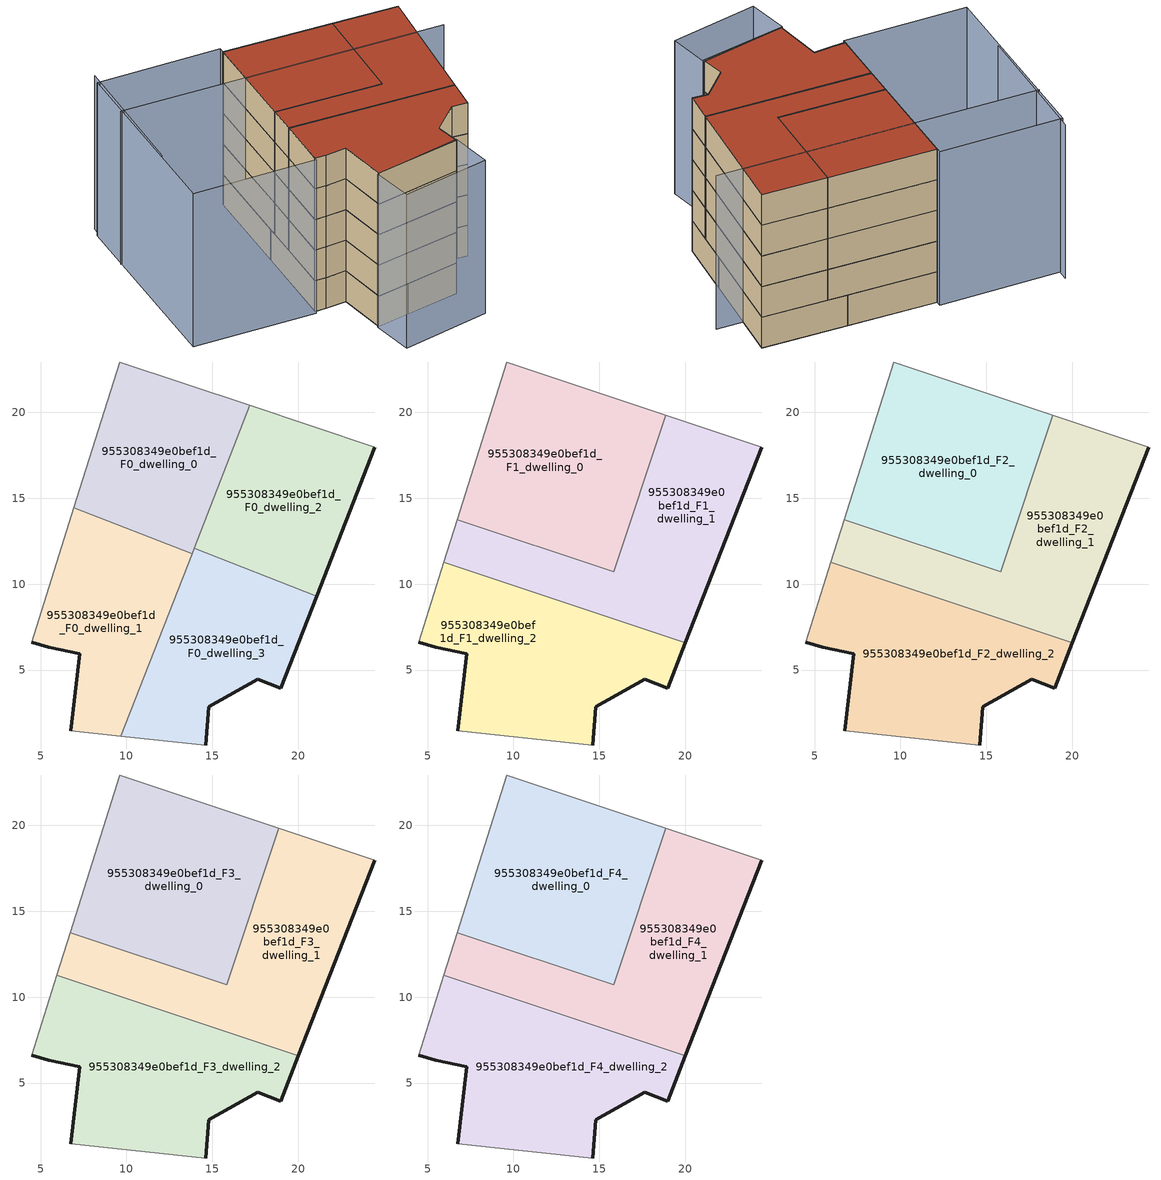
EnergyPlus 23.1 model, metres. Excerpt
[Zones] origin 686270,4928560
955308349e0bef1d_F0_dwelling_0
 floor ground (EU_floor_Construction): 13.82,11.76 17.2,20.41 9.61,22.93 6.94,14.44 z0
 wall adiabatic (EU_wall_Construction): 6.94,14.44 9.61,22.93 17.2,20.41 z0:3
 wall to 955308349e0bef1d_F0_dwelling_1 (EU_wall_Construction): 13.82,11.76 6.94,14.44 z0:3
 wall to 955308349e0bef1d_F0_dwelling_2 (EU_wall_Construction): 17.2,20.41 13.95,12.08 z0:3
 wall to 955308349e0bef1d_F0_dwelling_3 (EU_wall_Construction): 13.95,12.08 13.82,11.76 z0:3
 ceiling adiabatic (EU_roof_Construction): 17.2,20.41 13.82,11.76 6.94,14.44 9.61,22.93 z3
955308349e0bef1d_F0_dwelling_1
 floor ground (EU_floor_Construction): 9.68,1.16 13.82,11.76 6.94,14.44 4.49,6.6 5.49,6.31 7.3,5.93 6.76,1.46 z0
 wall outside (EU_wall_Construction): 6.76,1.46 7.3,5.93 5.49,6.31 4.49,6.6 z0:3
 wall adiabatic (EU_wall_Construction): 4.49,6.6 6.94,14.44 / 9.68,1.16 6.76,1.46 z0:3
 wall to 955308349e0bef1d_F0_dwelling_3 (EU_wall_Construction): 13.82,11.76 9.68,1.16 z0:3
 ceiling adiabatic (EU_roof_Construction): 13.82,11.76 13.7,11.44 6.73,13.76 6.94,14.44 z3
955308349e0bef1d_F0_dwelling_2
 floor ground (EU_floor_Construction): 21.08,9.3 24.47,17.98 17.2,20.41 13.95,12.08 z0
 wall outside (EU_wall_Construction): 24.47,17.98 21.08,9.3 z0:3
 wall adiabatic (EU_wall_Construction): 17.2,20.41 24.47,17.98 z0:3
 wall to 955308349e0bef1d_F0_dwelling_3 (EU_wall_Construction): 21.08,9.3 13.95,12.08 z0:3
955308349e0bef1d_F0_dwelling_3
 floor ground (EU_floor_Construction): 18.99,3.94 21.08,9.3 13.95,12.08 9.68,1.16 14.63,0.63 14.79,2.85 17.66,4.45 z0
 wall outside (EU_wall_Construction): 21.08,9.3 18.99,3.94 17.66,4.45 14.79,2.85 14.63,0.63 z0:3
 wall adiabatic (EU_wall_Construction): 14.63,0.63 9.68,1.16 z0:3
955308349e0bef1d_F1_dwelling_0
 floor to 955308349e0bef1d_F0_dwelling_2 (EU_floor_Construction): 16.03,11.27 18.88,19.84 17.2,20.41 13.95,12.08 z3
 floor to 955308349e0bef1d_F0_dwelling_3 (EU_floor_Construction): 15.84,10.73 16.03,11.27 13.95,12.08 13.7,11.44 z3
 floor adiabatic (EU_floor_Construction): 13.7,11.44 17.2,20.41 18.88,19.84 9.61,22.93 6.73,13.76 z3
 wall to 955308349e0bef1d_F1_dwelling_1 (EU_wall_Construction): 18.88,19.84 15.84,10.73 6.73,13.76 z3:6
 wall adiabatic (EU_wall_Construction): 6.73,13.76 9.61,22.93 18.88,19.84 z3:6
955308349e0bef1d_F1_dwelling_1
 floor to 955308349e0bef1d_F0_dwelling_2 (EU_floor_Construction): 21.08,9.3 24.47,17.98 18.88,19.84 16.03,11.27 z3
 floor to 955308349e0bef1d_F0_dwelling_3 (EU_floor_Construction): 20.02,6.59 21.08,9.3 16.03,11.27 15.84,10.73 13.7,11.44 12.75,9.01 z3
 floor to 955308349e0bef1d_F0_dwelling_1 (EU_floor_Construction): 12.75,9.01 13.7,11.44 6.73,13.76 5.95,11.27 z3
 wall outside (EU_wall_Construction): 24.47,17.98 20.02,6.59 z3:6
 wall adiabatic (EU_wall_Construction): 18.88,19.84 24.47,17.98 / 5.95,11.27 6.73,13.76 z3:6
 wall to 955308349e0bef1d_F1_dwelling_2 (EU_wall_Construction): 20.02,6.59 5.95,11.27 z3:6
955308349e0bef1d_F1_dwelling_2
 floor to 955308349e0bef1d_F0_dwelling_1 (EU_floor_Construction): 9.68,1.16 12.75,9.01 5.95,11.27 4.49,6.6 5.49,6.31 7.3,5.93 6.76,1.46 z3
 floor to 955308349e0bef1d_F0_dwelling_3 (EU_floor_Construction): 18.99,3.94 20.02,6.59 12.75,9.01 9.68,1.16 14.63,0.63 14.79,2.85 17.66,4.45 z3
 wall outside (EU_wall_Construction): 20.02,6.59 18.99,3.94 17.66,4.45 14.79,2.85 14.63,0.63 / 6.76,1.46 7.3,5.93 5.49,6.31 4.49,6.6 z3:6
 wall adiabatic (EU_wall_Construction): 14.63,0.63 6.76,1.46 / 4.49,6.6 5.95,11.27 z3:6
955308349e0bef1d_F2_dwelling_0
 floor to 955308349e0bef1d_F1_dwelling_0 (EU_floor_Construction): 15.84,10.73 18.88,19.84 9.61,22.93 6.73,13.76 z6
 wall to 955308349e0bef1d_F2_dwelling_1 (EU_wall_Construction): 18.88,19.84 15.84,10.73 6.73,13.76 z6:9
 wall adiabatic (EU_wall_Construction): 6.73,13.76 9.61,22.93 18.88,19.84 z6:9
955308349e0bef1d_F2_dwelling_1
 floor to 955308349e0bef1d_F1_dwelling_1 (EU_floor_Construction): 20.02,6.59 24.47,17.98 18.88,19.84 15.84,10.73 6.73,13.76 5.95,11.27 z6
 wall outside (EU_wall_Construction): 24.47,17.98 20.02,6.59 z6:9
 wall adiabatic (EU_wall_Construction): 18.88,19.84 24.47,17.98 / 5.95,11.27 6.73,13.76 z6:9
 wall to 955308349e0bef1d_F2_dwelling_2 (EU_wall_Construction): 20.02,6.59 5.95,11.27 z6:9
955308349e0bef1d_F2_dwelling_2
 floor to 955308349e0bef1d_F1_dwelling_2 (EU_floor_Construction): 18.99,3.94 20.02,6.59 5.95,11.27 4.49,6.6 5.49,6.31 7.3,5.93 6.76,1.46 14.63,0.63 14.79,2.85 17.66,4.45 z6
 wall outside (EU_wall_Construction): 20.02,6.59 18.99,3.94 17.66,4.45 14.79,2.85 14.63,0.63 / 6.76,1.46 7.3,5.93 5.49,6.31 4.49,6.6 z6:9
 wall adiabatic (EU_wall_Construction): 14.63,0.63 6.76,1.46 / 4.49,6.6 5.95,11.27 z6:9
955308349e0bef1d_F3_dwelling_0
 floor to 955308349e0bef1d_F2_dwelling_0 (EU_floor_Construction): 15.84,10.73 18.88,19.84 9.61,22.93 6.73,13.76 z9
 wall to 955308349e0bef1d_F3_dwelling_1 (EU_wall_Construction): 18.88,19.84 15.84,10.73 6.73,13.76 z9:12
 wall adiabatic (EU_wall_Construction): 6.73,13.76 9.61,22.93 18.88,19.84 z9:12
955308349e0bef1d_F3_dwelling_1
 floor to 955308349e0bef1d_F2_dwelling_1 (EU_floor_Construction): 20.02,6.59 24.47,17.98 18.88,19.84 15.84,10.73 6.73,13.76 5.95,11.27 z9
 wall outside (EU_wall_Construction): 24.47,17.98 20.02,6.59 z9:12
 wall adiabatic (EU_wall_Construction): 18.88,19.84 24.47,17.98 / 5.95,11.27 6.73,13.76 z9:12
 wall to 955308349e0bef1d_F3_dwelling_2 (EU_wall_Construction): 20.02,6.59 5.95,11.27 z9:12
955308349e0bef1d_F3_dwelling_2
 floor to 955308349e0bef1d_F2_dwelling_2 (EU_floor_Construction): 18.99,3.94 20.02,6.59 5.95,11.27 4.49,6.6 5.49,6.31 7.3,5.93 6.76,1.46 14.63,0.63 14.79,2.85 17.66,4.45 z9
 wall outside (EU_wall_Construction): 20.02,6.59 18.99,3.94 17.66,4.45 14.79,2.85 14.63,0.63 / 6.76,1.46 7.3,5.93 5.49,6.31 4.49,6.6 z9:12
 wall adiabatic (EU_wall_Construction): 14.63,0.63 6.76,1.46 / 4.49,6.6 5.95,11.27 z9:12
955308349e0bef1d_F4_dwelling_0
 floor to 955308349e0bef1d_F3_dwelling_0 (EU_floor_Construction): 15.84,10.73 18.88,19.84 9.61,22.93 6.73,13.76 z12
 wall to 955308349e0bef1d_F4_dwelling_1 (EU_wall_Construction): 18.88,19.84 15.84,10.73 6.73,13.76 z12:15
 wall adiabatic (EU_wall_Construction): 6.73,13.76 9.61,22.93 18.88,19.84 z12:15
 roof outside (EU_roof_Construction): 18.88,19.84 15.84,10.73 6.73,13.76 9.61,22.93 z15
955308349e0bef1d_F4_dwelling_1
 floor to 955308349e0bef1d_F3_dwelling_1 (EU_floor_Construction): 20.02,6.59 24.47,17.98 18.88,19.84 15.84,10.73 6.73,13.76 5.95,11.27 z12
 wall outside (EU_wall_Construction): 24.47,17.98 20.02,6.59 z12:15
 wall adiabatic (EU_wall_Construction): 18.88,19.84 24.47,17.98 / 5.95,11.27 6.73,13.76 z12:15
 wall to 955308349e0bef1d_F4_dwelling_2 (EU_wall_Construction): 20.02,6.59 5.95,11.27 z12:15
 roof outside (EU_roof_Construction): 24.47,17.98 20.02,6.59 5.95,11.27 6.73,13.76 15.84,10.73 18.88,19.84 z15
955308349e0bef1d_F4_dwelling_2
 floor to 955308349e0bef1d_F3_dwelling_2 (EU_floor_Construction): 18.99,3.94 20.02,6.59 5.95,11.27 4.49,6.6 5.49,6.31 7.3,5.93 6.76,1.46 14.63,0.63 14.79,2.85 17.66,4.45 z12
 wall outside (EU_wall_Construction): 20.02,6.59 18.99,3.94 17.66,4.45 14.79,2.85 14.63,0.63 / 6.76,1.46 7.3,5.93 5.49,6.31 4.49,6.6 z12:15
 wall adiabatic (EU_wall_Construction): 14.63,0.63 6.76,1.46 / 4.49,6.6 5.95,11.27 z12:15
 roof outside (EU_roof_Construction): 20.02,6.59 18.99,3.94 17.66,4.45 14.79,2.85 14.63,0.63 6.76,1.46 7.3,5.93 5.49,6.31 4.49,6.6 5.95,11.27 z15
shading: -0.36,27.49 -4.22,15.44 / 25.29,13.45 -2.32,22.35 / 14.37,-3.04 6.3,-2.33 / 6.3,-2.33 6.63,1.48 / 6.63,1.48 14.7,0.77 / 14.7,0.77 14.37,-3.04 / 9.74,23.34 4.41,6.35 / 4.41,6.35 -6.2,9.67 / -6.2,9.67 -0.87,26.67 / -0.87,26.67 9.74,23.34 z0:15
[Building]
EU S2 Campaign: North Axis=0; Terrain=City; Solar Distribution=FullExterior
[Site:Location]
Bologna: Latitude=44.5; Longitude=11.25; Time Zone=1; Elevation=37
[SizingPeriod:WeatherFileDays]
AnnualSizingPeriod: Begin Month=1; Begin Day of Month=1; End Month=12; End Day of Month=31; Day of Week for Start Day=Monday; Use Weather File Daylight Saving Period=No; Use Weather File Rain and Snow Indicators=No
[MATERIAL]
EU_InternalMass_Material: Roughness=MediumRough; Thickness=0.1; Conductivity=1; Density=1800; Specific Heat=900; Thermal Absorptance=0.9; Solar Absorptance=0.7; Visible Absorptance=0.7
[MATERIAL:NOMASS] Roughness=MediumRough; Thermal Absorptance=0.9; Solar Absorptance=0.7; Visible Absorptance=0.7
Name | Thermal Resistance
EU_wall_NoMass | 0.905828
EU_roof_NoMass | 0.37593
EU_floor_NoMass | 0.67114
[CONSTRUCTION]
EU_wall_Construction: EU_wall_NoMass
EU_roof_Construction: EU_roof_NoMass
EU_floor_Construction: EU_floor_NoMass
EU_InternalMass_Construction: EU_InternalMass_Material
[ZONE] Type=1; Multiplier=1; Ceiling Height=autocalculate; Floor Area=autocalculate; Part of Total Floor Area=Yes
Name | Volume
955308349e0bef1d_F0_dwelling_0 | 209.554
955308349e0bef1d_F1_dwelling_0; 955308349e0bef1d_F2_dwelling_0; 955308349e0bef1d_F3_dwelling_0; 955308349e0bef1d_F4_dwelling_0 | 279.408
955308349e0bef1d_F0_dwelling_1 | 209.568
955308349e0bef1d_F1_dwelling_1; 955308349e0bef1d_F2_dwelling_1; 955308349e0bef1d_F3_dwelling_1; 955308349e0bef1d_F4_dwelling_1 | 279.402
955308349e0bef1d_F0_dwelling_2 | 209.536
955308349e0bef1d_F1_dwelling_2; 955308349e0bef1d_F2_dwelling_2; 955308349e0bef1d_F3_dwelling_2; 955308349e0bef1d_F4_dwelling_2 | 279.405
955308349e0bef1d_F0_dwelling_3 | 209.543
[INTERNALMASS] Construction=EU_InternalMass_Construction
Name | Zone or ZoneList | Surface Area
955308349e0bef1d_F0_dwelling_0_EU_InternalMass | 955308349e0bef1d_F0_dwelling_0 | 69.851
955308349e0bef1d_F0_dwelling_1_EU_InternalMass | 955308349e0bef1d_F0_dwelling_1 | 69.8547
955308349e0bef1d_F0_dwelling_2_EU_InternalMass | 955308349e0bef1d_F0_dwelling_2 | 69.8448
955308349e0bef1d_F0_dwelling_3_EU_InternalMass | 955308349e0bef1d_F0_dwelling_3 | 69.8481
955308349e0bef1d_F1_dwelling_0_EU_InternalMass | 955308349e0bef1d_F1_dwelling_0 | 93.1338
955308349e0bef1d_F1_dwelling_1_EU_InternalMass | 955308349e0bef1d_F1_dwelling_1 | 93.1334
955308349e0bef1d_F1_dwelling_2_EU_InternalMass | 955308349e0bef1d_F1_dwelling_2 | 93.133
955308349e0bef1d_F2_dwelling_0_EU_InternalMass | 955308349e0bef1d_F2_dwelling_0 | 93.1338
955308349e0bef1d_F2_dwelling_1_EU_InternalMass | 955308349e0bef1d_F2_dwelling_1 | 93.1334
955308349e0bef1d_F2_dwelling_2_EU_InternalMass | 955308349e0bef1d_F2_dwelling_2 | 93.133
955308349e0bef1d_F3_dwelling_0_EU_InternalMass | 955308349e0bef1d_F3_dwelling_0 | 93.1338
955308349e0bef1d_F3_dwelling_1_EU_InternalMass | 955308349e0bef1d_F3_dwelling_1 | 93.1334
955308349e0bef1d_F3_dwelling_2_EU_InternalMass | 955308349e0bef1d_F3_dwelling_2 | 93.133
955308349e0bef1d_F4_dwelling_0_EU_InternalMass | 955308349e0bef1d_F4_dwelling_0 | 93.1338
955308349e0bef1d_F4_dwelling_1_EU_InternalMass | 955308349e0bef1d_F4_dwelling_1 | 93.1334
955308349e0bef1d_F4_dwelling_2_EU_InternalMass | 955308349e0bef1d_F4_dwelling_2 | 93.133
[OTHEREQUIPMENT] Fuel Type=Electricity; Design Level Calculation Method=Watts/Area; Power per Zone Floor Area=1; Fraction Latent=0; Fraction Radiant=0; Fraction Lost=0; Carbon Dioxide Generation Rate=0; EndUse Subcategory=EU_Step8_InternalGains
Name | Zone or ZoneList or Space or SpaceList | Schedule
EU_Step8_InternalGain_955308349e0bef1d_F0_dwelling_0_f000 | 955308349e0bef1d_F0_dwelling_0 | EU_Step8_GainSchedule_955308349e0bef1d_F0_dwelling_0_f000
EU_Step8_InternalGain_955308349e0bef1d_F0_dwelling_1_f000 | 955308349e0bef1d_F0_dwelling_1 | EU_Step8_GainSchedule_955308349e0bef1d_F0_dwelling_1_f000
EU_Step8_InternalGain_955308349e0bef1d_F0_dwelling_2_f000 | 955308349e0bef1d_F0_dwelling_2 | EU_Step8_GainSchedule_955308349e0bef1d_F0_dwelling_2_f000
EU_Step8_InternalGain_955308349e0bef1d_F0_dwelling_3_f000 | 955308349e0bef1d_F0_dwelling_3 | EU_Step8_GainSchedule_955308349e0bef1d_F0_dwelling_3_f000
EU_Step8_InternalGain_955308349e0bef1d_F1_dwelling_0_f000 | 955308349e0bef1d_F1_dwelling_0 | EU_Step8_GainSchedule_955308349e0bef1d_F1_dwelling_0_f000
EU_Step8_InternalGain_955308349e0bef1d_F1_dwelling_1_f000 | 955308349e0bef1d_F1_dwelling_1 | EU_Step8_GainSchedule_955308349e0bef1d_F1_dwelling_1_f000
EU_Step8_InternalGain_955308349e0bef1d_F1_dwelling_2_f000 | 955308349e0bef1d_F1_dwelling_2 | EU_Step8_GainSchedule_955308349e0bef1d_F1_dwelling_2_f000
EU_Step8_InternalGain_955308349e0bef1d_F2_dwelling_0_f000 | 955308349e0bef1d_F2_dwelling_0 | EU_Step8_GainSchedule_955308349e0bef1d_F2_dwelling_0_f000
EU_Step8_InternalGain_955308349e0bef1d_F2_dwelling_1_f000 | 955308349e0bef1d_F2_dwelling_1 | EU_Step8_GainSchedule_955308349e0bef1d_F2_dwelling_1_f000
EU_Step8_InternalGain_955308349e0bef1d_F2_dwelling_2_f000 | 955308349e0bef1d_F2_dwelling_2 | EU_Step8_GainSchedule_955308349e0bef1d_F2_dwelling_2_f000
EU_Step8_InternalGain_955308349e0bef1d_F3_dwelling_0_f000 | 955308349e0bef1d_F3_dwelling_0 | EU_Step8_GainSchedule_955308349e0bef1d_F3_dwelling_0_f000
EU_Step8_InternalGain_955308349e0bef1d_F3_dwelling_1_f000 | 955308349e0bef1d_F3_dwelling_1 | EU_Step8_GainSchedule_955308349e0bef1d_F3_dwelling_1_f000
EU_Step8_InternalGain_955308349e0bef1d_F3_dwelling_2_f000 | 955308349e0bef1d_F3_dwelling_2 | EU_Step8_GainSchedule_955308349e0bef1d_F3_dwelling_2_f000
EU_Step8_InternalGain_955308349e0bef1d_F4_dwelling_0_f000 | 955308349e0bef1d_F4_dwelling_0 | EU_Step8_GainSchedule_955308349e0bef1d_F4_dwelling_0_f000
EU_Step8_InternalGain_955308349e0bef1d_F4_dwelling_1_f000 | 955308349e0bef1d_F4_dwelling_1 | EU_Step8_GainSchedule_955308349e0bef1d_F4_dwelling_1_f000
EU_Step8_InternalGain_955308349e0bef1d_F4_dwelling_2_f000 | 955308349e0bef1d_F4_dwelling_2 | EU_Step8_GainSchedule_955308349e0bef1d_F4_dwelling_2_f000
[ZONEVENTILATION:DESIGNFLOWRATE] Schedule=EU_AlwaysOn; Design Flow Rate Calculation Method=AirChanges/Hour; Air Changes per Hour=0.73129; Ventilation Type=Natural; Fan Pressure Rise=0; Fan Total Efficiency=1; Constant Term Coefficient=1; Temperature Term Coefficient=0; Velocity Term Coefficient=0; Velocity Squared Term Coefficient=0; Minimum Indoor Temperature=-100; Maximum Indoor Temperature=100; Delta Temperature=-100; Minimum Outdoor Temperature=-100; Maximum Outdoor Temperature=100; Maximum Wind Speed=40
Name | Zone or ZoneList or Space or SpaceList
EU_ConstantAir_955308349e0bef1d_F0_dwelling_0 | 955308349e0bef1d_F0_dwelling_0
EU_ConstantAir_955308349e0bef1d_F0_dwelling_1 | 955308349e0bef1d_F0_dwelling_1
EU_ConstantAir_955308349e0bef1d_F0_dwelling_2 | 955308349e0bef1d_F0_dwelling_2
EU_ConstantAir_955308349e0bef1d_F0_dwelling_3 | 955308349e0bef1d_F0_dwelling_3
EU_ConstantAir_955308349e0bef1d_F1_dwelling_0 | 955308349e0bef1d_F1_dwelling_0
EU_ConstantAir_955308349e0bef1d_F1_dwelling_1 | 955308349e0bef1d_F1_dwelling_1
EU_ConstantAir_955308349e0bef1d_F1_dwelling_2 | 955308349e0bef1d_F1_dwelling_2
EU_ConstantAir_955308349e0bef1d_F2_dwelling_0 | 955308349e0bef1d_F2_dwelling_0
EU_ConstantAir_955308349e0bef1d_F2_dwelling_1 | 955308349e0bef1d_F2_dwelling_1
EU_ConstantAir_955308349e0bef1d_F2_dwelling_2 | 955308349e0bef1d_F2_dwelling_2
EU_ConstantAir_955308349e0bef1d_F3_dwelling_0 | 955308349e0bef1d_F3_dwelling_0
EU_ConstantAir_955308349e0bef1d_F3_dwelling_1 | 955308349e0bef1d_F3_dwelling_1
EU_ConstantAir_955308349e0bef1d_F3_dwelling_2 | 955308349e0bef1d_F3_dwelling_2
EU_ConstantAir_955308349e0bef1d_F4_dwelling_0 | 955308349e0bef1d_F4_dwelling_0
EU_ConstantAir_955308349e0bef1d_F4_dwelling_1 | 955308349e0bef1d_F4_dwelling_1
EU_ConstantAir_955308349e0bef1d_F4_dwelling_2 | 955308349e0bef1d_F4_dwelling_2
[HVACTEMPLATE:THERMOSTAT] Constant Heating Setpoint=20; Constant Cooling Setpoint=50
EU_HeatOnly_955308349e0bef1d_F0_dwelling_0; EU_HeatOnly_955308349e0bef1d_F0_dwelling_1; EU_HeatOnly_955308349e0bef1d_F0_dwelling_2; EU_HeatOnly_955308349e0bef1d_F0_dwelling_3; EU_HeatOnly_955308349e0bef1d_F1_dwelling_0; EU_HeatOnly_955308349e0bef1d_F1_dwelling_1; EU_HeatOnly_955308349e0bef1d_F1_dwelling_2; EU_HeatOnly_955308349e0bef1d_F2_dwelling_0; EU_HeatOnly_955308349e0bef1d_F2_dwelling_1; EU_HeatOnly_955308349e0bef1d_F2_dwelling_2; EU_HeatOnly_955308349e0bef1d_F3_dwelling_0; EU_HeatOnly_955308349e0bef1d_F3_dwelling_1; EU_HeatOnly_955308349e0bef1d_F3_dwelling_2; EU_HeatOnly_955308349e0bef1d_F4_dwelling_0; EU_HeatOnly_955308349e0bef1d_F4_dwelling_1; EU_HeatOnly_955308349e0bef1d_F4_dwelling_2
[HVACTEMPLATE:ZONE:IDEALLOADSAIRSYSTEM] System Availability Schedule=EU_AlwaysOn; Maximum Heating Supply Air Temperature=50; Minimum Cooling Supply Air Temperature=13; Maximum Heating Supply Air Humidity Ratio=0.0156; Minimum Cooling Supply Air Humidity Ratio=0.0077; Heating Limit=NoLimit; Cooling Limit=NoLimit; Heating Availability Schedule=EU_AlwaysOn; Cooling Availability Schedule=EU_CoolingOff; Dehumidification Control Type=ConstantSensibleHeatRatio; Cooling Sensible Heat Ratio=0.7; Dehumidification Setpoint=60; Humidification Control Type=None; Humidification Setpoint=30; Outdoor Air Method=None; Outdoor Air Flow Rate per Person=0.00944; Outdoor Air Flow Rate per Zone Floor Area=0; Outdoor Air Flow Rate per Zone=0; Demand Controlled Ventilation Type=None; Outdoor Air Economizer Type=NoEconomizer; Heat Recovery Type=None; Sensible Heat Recovery Effectiveness=0.7; Latent Heat Recovery Effectiveness=0.65
Name | Template Thermostat
955308349e0bef1d_F0_dwelling_0 | EU_HeatOnly_955308349e0bef1d_F0_dwelling_0
955308349e0bef1d_F0_dwelling_1 | EU_HeatOnly_955308349e0bef1d_F0_dwelling_1
955308349e0bef1d_F0_dwelling_2 | EU_HeatOnly_955308349e0bef1d_F0_dwelling_2
955308349e0bef1d_F0_dwelling_3 | EU_HeatOnly_955308349e0bef1d_F0_dwelling_3
955308349e0bef1d_F1_dwelling_0 | EU_HeatOnly_955308349e0bef1d_F1_dwelling_0
955308349e0bef1d_F1_dwelling_1 | EU_HeatOnly_955308349e0bef1d_F1_dwelling_1
955308349e0bef1d_F1_dwelling_2 | EU_HeatOnly_955308349e0bef1d_F1_dwelling_2
955308349e0bef1d_F2_dwelling_0 | EU_HeatOnly_955308349e0bef1d_F2_dwelling_0
955308349e0bef1d_F2_dwelling_1 | EU_HeatOnly_955308349e0bef1d_F2_dwelling_1
955308349e0bef1d_F2_dwelling_2 | EU_HeatOnly_955308349e0bef1d_F2_dwelling_2
955308349e0bef1d_F3_dwelling_0 | EU_HeatOnly_955308349e0bef1d_F3_dwelling_0
955308349e0bef1d_F3_dwelling_1 | EU_HeatOnly_955308349e0bef1d_F3_dwelling_1
955308349e0bef1d_F3_dwelling_2 | EU_HeatOnly_955308349e0bef1d_F3_dwelling_2
955308349e0bef1d_F4_dwelling_0 | EU_HeatOnly_955308349e0bef1d_F4_dwelling_0
955308349e0bef1d_F4_dwelling_1 | EU_HeatOnly_955308349e0bef1d_F4_dwelling_1
955308349e0bef1d_F4_dwelling_2 | EU_HeatOnly_955308349e0bef1d_F4_dwelling_2
[SIZING:ZONE] Zone Cooling Design Supply Air Temperature Input Method=SupplyAirTemperature; Zone Cooling Design Supply Air Temperature=13; Zone Heating Design Supply Air Temperature Input Method=SupplyAirTemperature; Zone Heating Design Supply Air Temperature=50; Zone Cooling Design Supply Air Humidity Ratio=0.008; Zone Heating Design Supply Air Humidity Ratio=0.008; Cooling Design Air Flow Method=DesignDay; Cooling Design Air Flow Rate=0; Cooling Minimum Air Flow per Zone Floor Area=0.000762; Cooling Minimum Air Flow=0; Cooling Minimum Air Flow Fraction=0.2; Heating Design Air Flow Method=DesignDay; Heating Design Air Flow Rate=0; Heating Maximum Air Flow per Zone Floor Area=0.002032; Heating Maximum Air Flow=0.141576; Heating Maximum Air Flow Fraction=0.3; Account for Dedicated Outdoor Air System=No; Dedicated Outdoor Air System Control Strategy=NeutralSupplyAir; Dedicated Outdoor Air Low Setpoint Temperature for Design=autosize; Dedicated Outdoor Air High Setpoint Temperature for Design=autosize; Zone Load Sizing Method=Sensible Load Only No Latent Load; Zone Latent Cooling Design Supply Air Humidity Ratio Input Method=HumidityRatioDifference; Zone Cooling Design Supply Air Humidity Ratio Difference=0.005; Zone Latent Heating Design Supply Air Humidity Ratio Input Method=HumidityRatioDifference; Zone Humidification Design Supply Air Humidity Ratio Difference=0.005
955308349e0bef1d_F0_dwelling_0; 955308349e0bef1d_F0_dwelling_1; 955308349e0bef1d_F0_dwelling_2; 955308349e0bef1d_F0_dwelling_3; 955308349e0bef1d_F1_dwelling_0; 955308349e0bef1d_F1_dwelling_1; 955308349e0bef1d_F1_dwelling_2; 955308349e0bef1d_F2_dwelling_0; 955308349e0bef1d_F2_dwelling_1; 955308349e0bef1d_F2_dwelling_2; 955308349e0bef1d_F3_dwelling_0; 955308349e0bef1d_F3_dwelling_1; 955308349e0bef1d_F3_dwelling_2; 955308349e0bef1d_F4_dwelling_0; 955308349e0bef1d_F4_dwelling_1; 955308349e0bef1d_F4_dwelling_2
[SCHEDULE:CONSTANT]
Name | Hourly Value
EU_AlwaysOn | 1
EU_CoolingOff | 0
[SCHEDULE:FILE] Column Number=1; Rows to Skip at Top=0; Number of Hours of Data=8760; Column Separator=Comma; Interpolate to Timestep=No; Minutes per Item=60; Adjust Schedule for Daylight Savings=Yes
Name | File
EU_Step8_GainSchedule_955308349e0bef1d_F0_dwelling_0_f000 | ../../schedules/955308349e0bef1d/955308349e0bef1d_F0_dwelling_0_f000_gain.csv
EU_Step8_GainSchedule_955308349e0bef1d_F0_dwelling_1_f000 | ../../schedules/955308349e0bef1d/955308349e0bef1d_F0_dwelling_1_f000_gain.csv
EU_Step8_GainSchedule_955308349e0bef1d_F0_dwelling_2_f000 | ../../schedules/955308349e0bef1d/955308349e0bef1d_F0_dwelling_2_f000_gain.csv
EU_Step8_GainSchedule_955308349e0bef1d_F0_dwelling_3_f000 | ../../schedules/955308349e0bef1d/955308349e0bef1d_F0_dwelling_3_f000_gain.csv
EU_Step8_GainSchedule_955308349e0bef1d_F1_dwelling_0_f000 | ../../schedules/955308349e0bef1d/955308349e0bef1d_F1_dwelling_0_f000_gain.csv
EU_Step8_GainSchedule_955308349e0bef1d_F1_dwelling_1_f000 | ../../schedules/955308349e0bef1d/955308349e0bef1d_F1_dwelling_1_f000_gain.csv
EU_Step8_GainSchedule_955308349e0bef1d_F1_dwelling_2_f000 | ../../schedules/955308349e0bef1d/955308349e0bef1d_F1_dwelling_2_f000_gain.csv
EU_Step8_GainSchedule_955308349e0bef1d_F2_dwelling_0_f000 | ../../schedules/955308349e0bef1d/955308349e0bef1d_F2_dwelling_0_f000_gain.csv
EU_Step8_GainSchedule_955308349e0bef1d_F2_dwelling_1_f000 | ../../schedules/955308349e0bef1d/955308349e0bef1d_F2_dwelling_1_f000_gain.csv
EU_Step8_GainSchedule_955308349e0bef1d_F2_dwelling_2_f000 | ../../schedules/955308349e0bef1d/955308349e0bef1d_F2_dwelling_2_f000_gain.csv
EU_Step8_GainSchedule_955308349e0bef1d_F3_dwelling_0_f000 | ../../schedules/955308349e0bef1d/955308349e0bef1d_F3_dwelling_0_f000_gain.csv
EU_Step8_GainSchedule_955308349e0bef1d_F3_dwelling_1_f000 | ../../schedules/955308349e0bef1d/955308349e0bef1d_F3_dwelling_1_f000_gain.csv
EU_Step8_GainSchedule_955308349e0bef1d_F3_dwelling_2_f000 | ../../schedules/955308349e0bef1d/955308349e0bef1d_F3_dwelling_2_f000_gain.csv
EU_Step8_GainSchedule_955308349e0bef1d_F4_dwelling_0_f000 | ../../schedules/955308349e0bef1d/955308349e0bef1d_F4_dwelling_0_f000_gain.csv
EU_Step8_GainSchedule_955308349e0bef1d_F4_dwelling_1_f000 | ../../schedules/955308349e0bef1d/955308349e0bef1d_F4_dwelling_1_f000_gain.csv
EU_Step8_GainSchedule_955308349e0bef1d_F4_dwelling_2_f000 | ../../schedules/955308349e0bef1d/955308349e0bef1d_F4_dwelling_2_f000_gain.csv
